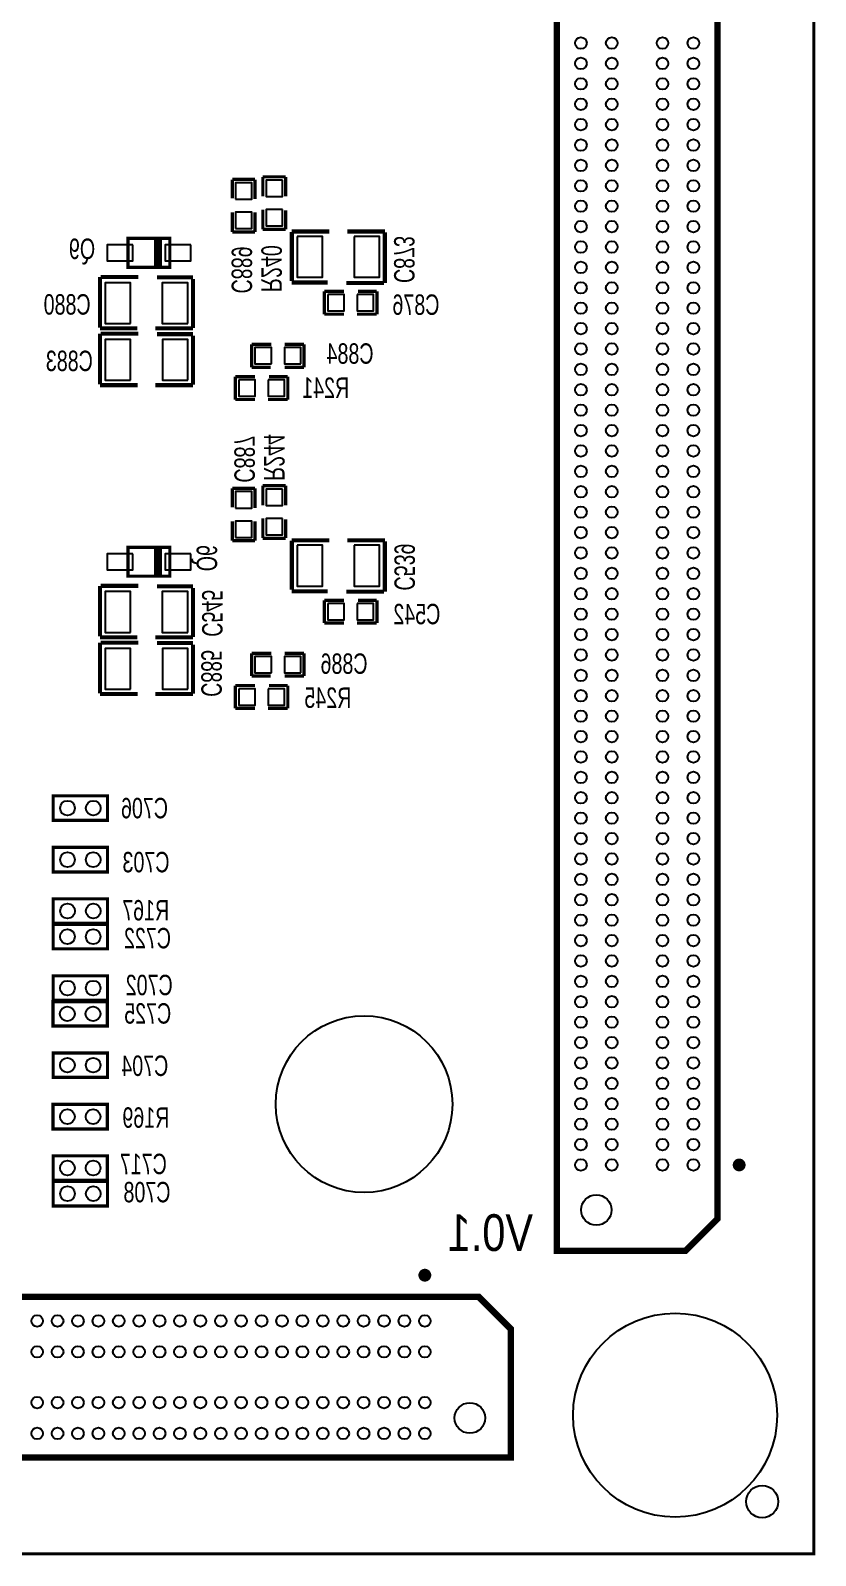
# Model space of a CAD drawing. Extents: x -3 to 103, y -3 to 103.
# Drawn here: x 78.62 to 103.05, y -3.05 to 44.42 of the extents above; entities that cross this region are included whole.
import ezdxf

# ---------------------------------------------------------------- set-up
doc = ezdxf.new("R2010")
doc.units = 0
for name, color, linetype in [('BG_OUTLINE', 254, 'CONTINUOUS'), ('BG_SILKSCREEN_BOTTOM', 85, 'CONTINUOUS'), ('PG_SILKSCREEN_BOTTOM', 92, 'CONTINUOUS'), ('PIN_BOTTOM', 140, 'CONTINUOUS'), ('RD_SILKSCREEN_BOTTOM', 142, 'CONTINUOUS')]:
    doc.layers.add(name, color=color, linetype=linetype)

msp = doc.modelspace()

# ---------------------------------------------------------------- linework, layer by layer
at = {"layer": 'BG_OUTLINE', "const_width": 0.09906}
msp.add_lwpolyline([(-2.999994, 102.999794), (102.999794, 102.999794), (102.999794, -2.999994), (-2.999994, -2.999994), (-2.999994, 102.999794)], dxfattribs=at)
at = {"layer": 'PG_SILKSCREEN_BOTTOM'}
for points, const_width in [([(94.998794, 49.250854), (94.998794, 6.431026), (98.99904, 6.431026), (99.999038, 7.431024), (99.999038, 48.250856), (98.99904, 49.250854), (94.998794, 49.250854)], 0.199898), ([(85.848698, 39.866824), (86.559898, 39.866824)], 0.1016), ([(85.848698, 39.866824), (85.848698, 39.257224)], 0.1016), ([(86.559898, 39.866824), (86.559898, 39.257224)], 0.1016), ([(85.608668, 39.787068), (84.897468, 39.787068)], 0.1016), ([(84.897468, 39.78275), (84.897468, 39.19855)], 0.1016), ([(85.608668, 39.17315), (85.608668, 39.78275)], 0.1016), ([(84.897468, 38.152832), (84.897468, 38.762432)], 0.1016), ([(85.608668, 38.152832), (85.608668, 38.762432)], 0.1016), ([(85.848698, 38.846506), (85.848698, 38.236906)], 0.1016), ([(86.559898, 38.236906), (86.559898, 38.821106)], 0.1016), ([(81.656428, 37.950902), (81.656428, 37.050726), (82.9564, 37.050726), (82.9564, 37.950902), (81.656428, 37.950902)], 0.100076), ([(82.509614, 37.932614), (82.509614, 37.069014)], 0.100076), ([(82.585814, 37.932614), (82.585814, 37.069014)], 0.100076), ([(82.662014, 37.932614), (82.662014, 37.069014)], 0.100076), ([(85.608668, 38.152832), (84.897468, 38.152832)], 0.1016), ([(85.848698, 38.232588), (86.559898, 38.232588)], 0.1016), ([(86.750906, 38.165278), (87.919306, 38.165278)], 0.127), ([(86.750906, 36.628578), (86.750906, 38.152578)], 0.127), ([(89.646506, 38.165278), (88.478106, 38.165278)], 0.127), ([(89.646506, 36.565078), (89.646506, 38.139878)], 0.127), ([(80.779874, 36.750244), (80.779874, 35.175444)], 0.127), ([(81.973674, 36.750244), (80.805274, 36.750244)], 0.127), ([(82.557874, 36.737544), (83.675474, 36.737544)], 0.127), ([(83.675474, 36.686744), (83.675474, 35.162744)], 0.127), ([(87.868506, 36.577778), (86.750906, 36.577778)], 0.127), ([(88.452706, 36.565078), (89.621106, 36.565078)], 0.127), ([(87.76462, 36.302696), (88.37422, 36.302696)], 0.1016), ([(87.76462, 35.591496), (87.76462, 36.302696)], 0.1016), ([(89.394538, 36.302696), (88.810338, 36.302696)], 0.1016), ([(89.398856, 35.591496), (89.398856, 36.302696)], 0.1016), ([(87.76462, 35.591496), (88.37422, 35.591496)], 0.1016), ([(88.784938, 35.591496), (89.394538, 35.591496)], 0.1016), ([(80.779874, 35.150044), (81.948274, 35.150044)], 0.127), ([(83.675474, 35.150044), (82.507074, 35.150044)], 0.127), ([(80.781144, 34.982404), (80.781144, 33.407604)], 0.127), ([(81.974944, 34.982404), (80.806544, 34.982404)], 0.127), ([(82.559144, 34.969704), (83.676744, 34.969704)], 0.127), ([(83.676744, 34.918904), (83.676744, 33.394904)], 0.127), ([(85.50021, 34.652712), (85.50021, 33.941512)], 0.1016), ([(86.114128, 34.652712), (85.504528, 34.652712)], 0.1016), ([(87.134446, 34.652712), (86.524846, 34.652712)], 0.1016), ([(87.134446, 34.652712), (87.134446, 33.941512)], 0.1016), ([(85.504528, 33.941512), (86.088728, 33.941512)], 0.1016), ([(87.134446, 33.941512), (86.524846, 33.941512)], 0.1016), ([(80.781144, 33.382204), (81.949544, 33.382204)], 0.127), ([(83.676744, 33.382204), (82.508344, 33.382204)], 0.127), ([(84.994242, 33.64738), (85.603842, 33.64738)], 0.1016), ([(84.994242, 32.93618), (84.994242, 33.64738)], 0.1016), ([(86.62416, 33.64738), (86.03996, 33.64738)], 0.1016), ([(86.628478, 32.93618), (86.628478, 33.64738)], 0.1016), ([(84.994242, 32.93618), (85.603842, 32.93618)], 0.1016), ([(86.01456, 32.93618), (86.62416, 32.93618)], 0.1016), ([(85.608668, 30.172406), (84.897468, 30.172406)], 0.1016), ([(84.897468, 30.168088), (84.897468, 29.583888)], 0.1016), ([(85.608668, 29.558488), (85.608668, 30.168088)], 0.1016), ([(85.848698, 30.252162), (86.559898, 30.252162)], 0.1016), ([(85.848698, 30.252162), (85.848698, 29.642562)], 0.1016), ([(86.559898, 30.252162), (86.559898, 29.642562)], 0.1016), ([(84.897468, 28.53817), (84.897468, 29.14777)], 0.1016), ([(85.608668, 28.53817), (85.608668, 29.14777)], 0.1016), ([(85.848698, 29.231844), (85.848698, 28.622244)], 0.1016), ([(86.559898, 28.622244), (86.559898, 29.206444)], 0.1016), ([(85.608668, 28.53817), (84.897468, 28.53817)], 0.1016), ([(85.848698, 28.617926), (86.559898, 28.617926)], 0.1016), ([(86.750906, 28.550616), (87.919306, 28.550616)], 0.127), ([(86.750906, 27.013916), (86.750906, 28.537916)], 0.127), ([(89.646506, 28.550616), (88.478106, 28.550616)], 0.127), ([(89.646506, 26.950416), (89.646506, 28.525216)], 0.127), ([(81.656428, 28.33624), (81.656428, 27.436064), (82.9564, 27.436064), (82.9564, 28.33624), (81.656428, 28.33624)], 0.100076), ([(82.509614, 28.317952), (82.509614, 27.454352)], 0.100076), ([(82.585814, 28.317952), (82.585814, 27.454352)], 0.100076), ([(82.662014, 28.317952), (82.662014, 27.454352)], 0.100076), ([(80.779874, 27.135582), (80.779874, 25.560782)], 0.127), ([(81.973674, 27.135582), (80.805274, 27.135582)], 0.127), ([(82.557874, 27.122882), (83.675474, 27.122882)], 0.127), ([(83.675474, 27.072082), (83.675474, 25.548082)], 0.127), ([(87.868506, 26.963116), (86.750906, 26.963116)], 0.127), ([(87.76462, 26.688034), (88.37422, 26.688034)], 0.1016), ([(87.76462, 25.976834), (87.76462, 26.688034)], 0.1016), ([(88.452706, 26.950416), (89.621106, 26.950416)], 0.127), ([(89.394538, 26.688034), (88.810338, 26.688034)], 0.1016), ([(89.398856, 25.976834), (89.398856, 26.688034)], 0.1016), ([(87.76462, 25.976834), (88.37422, 25.976834)], 0.1016), ([(88.784938, 25.976834), (89.394538, 25.976834)], 0.1016), ([(80.779874, 25.535382), (81.948274, 25.535382)], 0.127), ([(80.781144, 25.367742), (80.781144, 23.792942)], 0.127), ([(81.974944, 25.367742), (80.806544, 25.367742)], 0.127), ([(83.675474, 25.535382), (82.507074, 25.535382)], 0.127), ([(82.559144, 25.355042), (83.676744, 25.355042)], 0.127), ([(83.676744, 25.304242), (83.676744, 23.780242)], 0.127), ([(85.50021, 25.03805), (85.50021, 24.32685)], 0.1016), ([(86.114128, 25.03805), (85.504528, 25.03805)], 0.1016), ([(87.134446, 25.03805), (86.524846, 25.03805)], 0.1016), ([(87.134446, 25.03805), (87.134446, 24.32685)], 0.1016), ([(85.504528, 24.32685), (86.088728, 24.32685)], 0.1016), ([(87.134446, 24.32685), (86.524846, 24.32685)], 0.1016), ([(80.781144, 23.767542), (81.949544, 23.767542)], 0.127), ([(83.676744, 23.767542), (82.508344, 23.767542)], 0.127), ([(84.994242, 24.032718), (85.603842, 24.032718)], 0.1016), ([(84.994242, 23.321518), (84.994242, 24.032718)], 0.1016), ([(86.62416, 24.032718), (86.03996, 24.032718)], 0.1016), ([(86.628478, 23.321518), (86.628478, 24.032718)], 0.1016), ([(84.994242, 23.321518), (85.603842, 23.321518)], 0.1016), ([(86.01456, 23.321518), (86.62416, 23.321518)], 0.1016), ([(79.325978, 19.83486), (79.325978, 20.59686), (81.016602, 20.59686), (81.016602, 19.83486), (79.325978, 19.83486)], 0.100076), ([(79.325216, 18.230342), (79.325216, 18.992342), (81.01584, 18.992342), (81.01584, 18.230342), (79.325216, 18.230342)], 0.100076), ([(79.326232, 16.631666), (79.326232, 17.393666), (81.016856, 17.393666), (81.016856, 16.631666), (79.326232, 16.631666)], 0.100076), ([(79.323692, 15.834868), (79.323692, 16.596868), (81.014316, 16.596868), (81.014316, 15.834868), (79.323692, 15.834868)], 0.100076), ([(79.323946, 14.232128), (79.323946, 14.994128), (81.01457, 14.994128), (81.01457, 14.232128), (79.323946, 14.232128)], 0.100076), ([(79.31912, 13.431774), (79.31912, 14.193774), (81.009744, 14.193774), (81.009744, 13.431774), (79.31912, 13.431774)], 0.100076), ([(79.323438, 11.833352), (79.323438, 12.595352), (81.014062, 12.595352), (81.014062, 11.833352), (79.323438, 11.833352)], 0.100076), ([(79.321914, 10.22985), (79.321914, 10.99185), (81.012538, 10.99185), (81.012538, 10.22985), (79.321914, 10.22985)], 0.100076), ([(79.322676, 8.631428), (79.322676, 9.393428), (81.0133, 9.393428), (81.0133, 8.631428), (79.322676, 8.631428)], 0.100076), ([(79.325724, 7.832852), (79.325724, 8.594852), (81.016348, 8.594852), (81.016348, 7.832852), (79.325724, 7.832852)], 0.100076), ([(50.748946, 0.000762), (93.568774, 0.000762), (93.568774, 4.001008), (92.568776, 5.001006), (51.748944, 5.001006), (50.748946, 4.001008), (50.748946, 0.000762)], 0.199898)]:
    msp.add_lwpolyline(points, dxfattribs=dict(at, const_width=const_width))
at = {"layer": 'PG_SILKSCREEN_BOTTOM', "const_width": 0.199898}
for points in [[(100.773992, 9.10844, 1), (100.57384, 9.10844, 1), (100.773992, 9.10844)], [(90.991436, 5.675884, 1), (90.791284, 5.675884, 1), (90.991436, 5.675884)]]:
    msp.add_lwpolyline(points, format="xyb", dxfattribs=at)
at = {"layer": 'PIN_BOTTOM'}
for points in [[(84.997798, 39.17188), (85.508338, 39.17188), (85.508338, 39.68242), (84.997798, 39.68242)], [(86.459568, 39.762176), (85.949028, 39.762176), (85.949028, 39.251636), (86.459568, 39.251636)], [(84.997798, 38.25748), (85.508338, 38.25748), (85.508338, 38.76802), (84.997798, 38.76802)], [(86.459568, 38.847776), (85.949028, 38.847776), (85.949028, 38.337236), (86.459568, 38.337236)], [(86.914736, 38.012878), (86.914736, 36.742878), (87.704676, 36.742878), (87.704676, 38.012878)], [(88.692736, 38.012878), (88.692736, 36.742878), (89.482676, 36.742878), (89.482676, 38.012878)], [(81.806542, 37.751004), (81.006442, 37.751004), (81.006442, 37.250624), (81.806542, 37.250624)], [(83.606386, 37.751004), (82.806286, 37.751004), (82.806286, 37.250624), (83.606386, 37.250624)], [(81.733644, 35.302444), (81.733644, 36.572444), (80.943704, 36.572444), (80.943704, 35.302444)], [(83.511644, 35.302444), (83.511644, 36.572444), (82.721704, 36.572444), (82.721704, 35.302444)], [(87.869268, 36.202366), (87.869268, 35.691826), (88.379808, 35.691826), (88.379808, 36.202366)], [(88.783668, 36.202366), (88.783668, 35.691826), (89.294208, 35.691826), (89.294208, 36.202366)], [(81.734914, 33.534604), (81.734914, 34.804604), (80.944974, 34.804604), (80.944974, 33.534604)], [(83.512914, 33.534604), (83.512914, 34.804604), (82.722974, 34.804604), (82.722974, 33.534604)], [(86.115398, 34.041842), (86.115398, 34.552382), (85.604858, 34.552382), (85.604858, 34.041842)], [(87.029798, 34.041842), (87.029798, 34.552382), (86.519258, 34.552382), (86.519258, 34.041842)], [(85.09889, 33.54705), (85.09889, 33.03651), (85.60943, 33.03651), (85.60943, 33.54705)], [(86.01329, 33.54705), (86.01329, 33.03651), (86.52383, 33.03651), (86.52383, 33.54705)], [(84.997798, 29.557218), (85.508338, 29.557218), (85.508338, 30.067758), (84.997798, 30.067758)], [(86.459568, 30.147514), (85.949028, 30.147514), (85.949028, 29.636974), (86.459568, 29.636974)], [(84.997798, 28.642818), (85.508338, 28.642818), (85.508338, 29.153358), (84.997798, 29.153358)], [(86.459568, 29.233114), (85.949028, 29.233114), (85.949028, 28.722574), (86.459568, 28.722574)], [(81.806542, 28.136342), (81.006442, 28.136342), (81.006442, 27.635962), (81.806542, 27.635962)], [(83.606386, 28.136342), (82.806286, 28.136342), (82.806286, 27.635962), (83.606386, 27.635962)], [(86.914736, 28.398216), (86.914736, 27.128216), (87.704676, 27.128216), (87.704676, 28.398216)], [(88.692736, 28.398216), (88.692736, 27.128216), (89.482676, 27.128216), (89.482676, 28.398216)], [(81.733644, 25.687782), (81.733644, 26.957782), (80.943704, 26.957782), (80.943704, 25.687782)], [(83.511644, 25.687782), (83.511644, 26.957782), (82.721704, 26.957782), (82.721704, 25.687782)], [(87.869268, 26.587704), (87.869268, 26.077164), (88.379808, 26.077164), (88.379808, 26.587704)], [(88.783668, 26.587704), (88.783668, 26.077164), (89.294208, 26.077164), (89.294208, 26.587704)], [(81.734914, 23.919942), (81.734914, 25.189942), (80.944974, 25.189942), (80.944974, 23.919942)], [(83.512914, 23.919942), (83.512914, 25.189942), (82.722974, 25.189942), (82.722974, 23.919942)], [(86.115398, 24.42718), (86.115398, 24.93772), (85.604858, 24.93772), (85.604858, 24.42718)], [(87.029798, 24.42718), (87.029798, 24.93772), (86.519258, 24.93772), (86.519258, 24.42718)], [(85.09889, 23.932388), (85.09889, 23.421848), (85.60943, 23.421848), (85.60943, 23.932388)], [(86.01329, 23.932388), (86.01329, 23.421848), (86.52383, 23.421848), (86.52383, 23.932388)]]:
    msp.add_lwpolyline(points, close=True, dxfattribs=at)
for centre, radius in [((95.748856, 44.03344), 0.18034), ((96.708976, 44.03344), 0.18034), ((98.288856, 44.03344), 0.18034), ((99.248976, 44.03344), 0.18034), ((95.748856, 43.39844), 0.18034), ((96.708976, 43.39844), 0.18034), ((98.288856, 43.39844), 0.18034), ((99.248976, 43.39844), 0.18034), ((95.748856, 42.76344), 0.18034), ((96.708976, 42.76344), 0.18034), ((98.288856, 42.76344), 0.18034), ((99.248976, 42.76344), 0.18034), ((95.748856, 42.12844), 0.18034), ((96.708976, 42.12844), 0.18034), ((98.288856, 42.12844), 0.18034), ((99.248976, 42.12844), 0.18034), ((95.748856, 41.49344), 0.18034), ((96.708976, 41.49344), 0.18034), ((98.288856, 41.49344), 0.18034), ((99.248976, 41.49344), 0.18034), ((95.748856, 40.85844), 0.18034), ((96.708976, 40.85844), 0.18034), ((98.288856, 40.85844), 0.18034), ((99.248976, 40.85844), 0.18034), ((95.748856, 40.22344), 0.18034), ((96.708976, 40.22344), 0.18034), ((98.288856, 40.22344), 0.18034), ((99.248976, 40.22344), 0.18034), ((95.748856, 39.58844), 0.18034), ((96.708976, 39.58844), 0.18034), ((98.288856, 39.58844), 0.18034), ((99.248976, 39.58844), 0.18034), ((95.748856, 38.95344), 0.18034), ((96.708976, 38.95344), 0.18034), ((98.288856, 38.95344), 0.18034), ((99.248976, 38.95344), 0.18034), ((95.748856, 38.31844), 0.18034), ((96.708976, 38.31844), 0.18034), ((98.288856, 38.31844), 0.18034), ((99.248976, 38.31844), 0.18034), ((95.748856, 37.68344), 0.18034), ((96.708976, 37.68344), 0.18034), ((98.288856, 37.68344), 0.18034), ((99.248976, 37.68344), 0.18034), ((95.748856, 37.04844), 0.18034), ((96.708976, 37.04844), 0.18034), ((98.288856, 37.04844), 0.18034), ((99.248976, 37.04844), 0.18034), ((95.748856, 36.41344), 0.18034), ((96.708976, 36.41344), 0.18034), ((98.288856, 36.41344), 0.18034), ((99.248976, 36.41344), 0.18034), ((95.748856, 35.77844), 0.18034), ((96.708976, 35.77844), 0.18034), ((98.288856, 35.77844), 0.18034), ((99.248976, 35.77844), 0.18034), ((95.748856, 35.14344), 0.18034), ((96.708976, 35.14344), 0.18034), ((98.288856, 35.14344), 0.18034), ((99.248976, 35.14344), 0.18034), ((95.748856, 34.50844), 0.18034), ((96.708976, 34.50844), 0.18034), ((98.288856, 34.50844), 0.18034), ((99.248976, 34.50844), 0.18034), ((95.748856, 33.87344), 0.18034), ((96.708976, 33.87344), 0.18034), ((98.288856, 33.87344), 0.18034), ((99.248976, 33.87344), 0.18034), ((95.748856, 33.23844), 0.18034), ((96.708976, 33.23844), 0.18034), ((98.288856, 33.23844), 0.18034), ((99.248976, 33.23844), 0.18034), ((95.748856, 32.60344), 0.18034), ((96.708976, 32.60344), 0.18034), ((98.288856, 32.60344), 0.18034), ((99.248976, 32.60344), 0.18034), ((95.748856, 31.96844), 0.18034), ((96.708976, 31.96844), 0.18034), ((98.288856, 31.96844), 0.18034), ((99.248976, 31.96844), 0.18034), ((95.748856, 31.33344), 0.18034), ((96.708976, 31.33344), 0.18034), ((98.288856, 31.33344), 0.18034), ((99.248976, 31.33344), 0.18034), ((95.748856, 30.69844), 0.18034), ((96.708976, 30.69844), 0.18034), ((98.288856, 30.69844), 0.18034), ((99.248976, 30.69844), 0.18034), ((95.748856, 30.06344), 0.18034), ((96.708976, 30.06344), 0.18034), ((98.288856, 30.06344), 0.18034), ((99.248976, 30.06344), 0.18034), ((95.748856, 29.42844), 0.18034), ((96.708976, 29.42844), 0.18034), ((98.288856, 29.42844), 0.18034), ((99.248976, 29.42844), 0.18034), ((95.748856, 28.79344), 0.18034), ((96.708976, 28.79344), 0.18034), ((98.288856, 28.79344), 0.18034), ((99.248976, 28.79344), 0.18034), ((95.748856, 28.15844), 0.18034), ((96.708976, 28.15844), 0.18034), ((98.288856, 28.15844), 0.18034), ((99.248976, 28.15844), 0.18034), ((95.748856, 27.52344), 0.18034), ((96.708976, 27.52344), 0.18034), ((98.288856, 27.52344), 0.18034), ((99.248976, 27.52344), 0.18034), ((95.748856, 26.88844), 0.18034), ((96.708976, 26.88844), 0.18034), ((98.288856, 26.88844), 0.18034), ((99.248976, 26.88844), 0.18034), ((95.748856, 26.25344), 0.18034), ((96.708976, 26.25344), 0.18034), ((98.288856, 26.25344), 0.18034), ((99.248976, 26.25344), 0.18034), ((95.748856, 25.61844), 0.18034), ((96.708976, 25.61844), 0.18034), ((98.288856, 25.61844), 0.18034), ((99.248976, 25.61844), 0.18034), ((95.748856, 24.98344), 0.18034), ((96.708976, 24.98344), 0.18034), ((98.288856, 24.98344), 0.18034), ((99.248976, 24.98344), 0.18034), ((95.748856, 24.34844), 0.18034), ((96.708976, 24.34844), 0.18034), ((98.288856, 24.34844), 0.18034), ((99.248976, 24.34844), 0.18034), ((95.748856, 23.71344), 0.18034), ((96.708976, 23.71344), 0.18034), ((98.288856, 23.71344), 0.18034), ((99.248976, 23.71344), 0.18034), ((95.748856, 23.07844), 0.18034), ((96.708976, 23.07844), 0.18034), ((98.288856, 23.07844), 0.18034), ((99.248976, 23.07844), 0.18034), ((95.748856, 22.44344), 0.18034), ((96.708976, 22.44344), 0.18034), ((98.288856, 22.44344), 0.18034), ((99.248976, 22.44344), 0.18034), ((95.748856, 21.80844), 0.18034), ((96.708976, 21.80844), 0.18034), ((98.288856, 21.80844), 0.18034), ((99.248976, 21.80844), 0.18034), ((95.748856, 21.17344), 0.18034), ((96.708976, 21.17344), 0.18034), ((98.288856, 21.17344), 0.18034), ((99.248976, 21.17344), 0.18034), ((79.77124, 20.21586), 0.22987), ((80.57134, 20.21586), 0.22987), ((95.748856, 20.53844), 0.18034), ((96.708976, 20.53844), 0.18034), ((98.288856, 20.53844), 0.18034), ((99.248976, 20.53844), 0.18034), ((95.748856, 19.90344), 0.18034), ((96.708976, 19.90344), 0.18034), ((98.288856, 19.90344), 0.18034), ((99.248976, 19.90344), 0.18034), ((95.748856, 19.26844), 0.18034), ((96.708976, 19.26844), 0.18034), ((98.288856, 19.26844), 0.18034), ((99.248976, 19.26844), 0.18034), ((79.770478, 18.611342), 0.22987), ((80.570578, 18.611342), 0.22987), ((95.748856, 18.63344), 0.18034), ((96.708976, 18.63344), 0.18034), ((98.288856, 18.63344), 0.18034), ((99.248976, 18.63344), 0.18034), ((95.748856, 17.99844), 0.18034), ((96.708976, 17.99844), 0.18034), ((98.288856, 17.99844), 0.18034), ((99.248976, 17.99844), 0.18034), ((79.771494, 17.012666), 0.22987), ((80.571594, 17.012666), 0.22987), ((95.748856, 17.36344), 0.18034), ((96.708976, 17.36344), 0.18034), ((98.288856, 17.36344), 0.18034), ((99.248976, 17.36344), 0.18034), ((95.748856, 16.72844), 0.18034), ((96.708976, 16.72844), 0.18034), ((98.288856, 16.72844), 0.18034), ((99.248976, 16.72844), 0.18034), ((79.768954, 16.215868), 0.22987), ((80.569054, 16.215868), 0.22987), ((95.748856, 16.09344), 0.18034), ((96.708976, 16.09344), 0.18034), ((98.288856, 16.09344), 0.18034), ((99.248976, 16.09344), 0.18034), ((95.748856, 15.45844), 0.18034), ((96.708976, 15.45844), 0.18034), ((98.288856, 15.45844), 0.18034), ((99.248976, 15.45844), 0.18034), ((79.769208, 14.613128), 0.22987), ((80.569308, 14.613128), 0.22987), ((95.748856, 14.82344), 0.18034), ((96.708976, 14.82344), 0.18034), ((98.288856, 14.82344), 0.18034), ((99.248976, 14.82344), 0.18034), ((95.748856, 14.18844), 0.18034), ((96.708976, 14.18844), 0.18034), ((98.288856, 14.18844), 0.18034), ((99.248976, 14.18844), 0.18034), ((79.764382, 13.812774), 0.22987), ((80.564482, 13.812774), 0.22987), ((89.001346, 11.001248), 2.74955), ((95.748856, 13.55344), 0.18034), ((96.708976, 13.55344), 0.18034), ((98.288856, 13.55344), 0.18034), ((99.248976, 13.55344), 0.18034), ((95.748856, 12.91844), 0.18034), ((96.708976, 12.91844), 0.18034), ((98.288856, 12.91844), 0.18034), ((99.248976, 12.91844), 0.18034), ((79.7687, 12.214352), 0.22987), ((80.5688, 12.214352), 0.22987), ((95.748856, 12.28344), 0.18034), ((96.708976, 12.28344), 0.18034), ((98.288856, 12.28344), 0.18034), ((99.248976, 12.28344), 0.18034), ((95.748856, 11.64844), 0.18034), ((96.708976, 11.64844), 0.18034), ((98.288856, 11.64844), 0.18034), ((99.248976, 11.64844), 0.18034), ((95.748856, 11.01344), 0.18034), ((96.708976, 11.01344), 0.18034), ((98.288856, 11.01344), 0.18034), ((99.248976, 11.01344), 0.18034), ((79.767176, 10.61085), 0.22987), ((80.567276, 10.61085), 0.22987), ((95.748856, 10.37844), 0.18034), ((96.708976, 10.37844), 0.18034), ((98.288856, 10.37844), 0.18034), ((99.248976, 10.37844), 0.18034), ((95.748856, 9.74344), 0.18034), ((96.708976, 9.74344), 0.18034), ((98.288856, 9.74344), 0.18034), ((99.248976, 9.74344), 0.18034), ((79.767938, 9.012428), 0.22987), ((80.568038, 9.012428), 0.22987), ((95.748856, 9.10844), 0.18034), ((96.708976, 9.10844), 0.18034), ((98.288856, 9.10844), 0.18034), ((99.248976, 9.10844), 0.18034), ((79.770986, 8.213852), 0.22987), ((80.571086, 8.213852), 0.22987), ((96.228916, 7.705852), 0.47498), ((78.82636, 4.250944), 0.18034), ((79.46136, 4.250944), 0.18034), ((80.09636, 4.250944), 0.18034), ((80.73136, 4.250944), 0.18034), ((81.36636, 4.250944), 0.18034), ((82.00136, 4.250944), 0.18034), ((82.63636, 4.250944), 0.18034), ((83.27136, 4.250944), 0.18034), ((83.90636, 4.250944), 0.18034), ((84.54136, 4.250944), 0.18034), ((85.17636, 4.250944), 0.18034), ((85.81136, 4.250944), 0.18034), ((86.44636, 4.250944), 0.18034), ((87.08136, 4.250944), 0.18034), ((87.71636, 4.250944), 0.18034), ((88.35136, 4.250944), 0.18034), ((88.98636, 4.250944), 0.18034), ((89.62136, 4.250944), 0.18034), ((90.25636, 4.250944), 0.18034), ((90.89136, 4.250944), 0.18034), ((98.681794, 1.318006), 3.175), ((78.82636, 3.290824), 0.18034), ((79.46136, 3.290824), 0.18034), ((80.09636, 3.290824), 0.18034), ((80.73136, 3.290824), 0.18034), ((81.36636, 3.290824), 0.18034), ((82.00136, 3.290824), 0.18034), ((82.63636, 3.290824), 0.18034), ((83.27136, 3.290824), 0.18034), ((83.90636, 3.290824), 0.18034), ((84.54136, 3.290824), 0.18034), ((85.17636, 3.290824), 0.18034), ((85.81136, 3.290824), 0.18034), ((86.44636, 3.290824), 0.18034), ((87.08136, 3.290824), 0.18034), ((87.71636, 3.290824), 0.18034), ((88.35136, 3.290824), 0.18034), ((88.98636, 3.290824), 0.18034), ((89.62136, 3.290824), 0.18034), ((90.25636, 3.290824), 0.18034), ((90.89136, 3.290824), 0.18034), ((78.82636, 1.710944), 0.18034), ((79.46136, 1.710944), 0.18034), ((80.09636, 1.710944), 0.18034), ((80.73136, 1.710944), 0.18034), ((81.36636, 1.710944), 0.18034), ((82.00136, 1.710944), 0.18034), ((82.63636, 1.710944), 0.18034), ((83.27136, 1.710944), 0.18034), ((83.90636, 1.710944), 0.18034), ((84.54136, 1.710944), 0.18034), ((85.17636, 1.710944), 0.18034), ((85.81136, 1.710944), 0.18034), ((86.44636, 1.710944), 0.18034), ((87.08136, 1.710944), 0.18034), ((87.71636, 1.710944), 0.18034), ((88.35136, 1.710944), 0.18034), ((88.98636, 1.710944), 0.18034), ((89.62136, 1.710944), 0.18034), ((90.25636, 1.710944), 0.18034), ((90.89136, 1.710944), 0.18034), ((92.293948, 1.230884), 0.47498), ((78.82636, 0.750824), 0.18034), ((79.46136, 0.750824), 0.18034), ((80.09636, 0.750824), 0.18034), ((80.73136, 0.750824), 0.18034), ((81.36636, 0.750824), 0.18034), ((82.00136, 0.750824), 0.18034), ((82.63636, 0.750824), 0.18034), ((83.27136, 0.750824), 0.18034), ((83.90636, 0.750824), 0.18034), ((84.54136, 0.750824), 0.18034), ((85.17636, 0.750824), 0.18034), ((85.81136, 0.750824), 0.18034), ((86.44636, 0.750824), 0.18034), ((87.08136, 0.750824), 0.18034), ((87.71636, 0.750824), 0.18034), ((88.35136, 0.750824), 0.18034), ((88.98636, 0.750824), 0.18034), ((89.62136, 0.750824), 0.18034), ((90.25636, 0.750824), 0.18034), ((90.89136, 0.750824), 0.18034), ((101.391212, -1.373378), 0.50038)]:
    msp.add_circle(centre, radius, dxfattribs=at)

# ---------------------------------------------------------------- texts
at = {"layer": 'BG_SILKSCREEN_BOTTOM', "text_generation_flag": 2, "width": 0.844444}
msp.add_text('V0.1', height=1.143, dxfattribs=at).set_placement((94.2594, 6.430772))
at = {"layer": 'RD_SILKSCREEN_BOTTOM', "text_generation_flag": 2, "width": 0.72}
for s, p in [('C873', (89.934542, 36.5633)), ('C889', (84.878164, 36.237164)), ('R240', (85.803994, 36.277042)), ('R244', (85.890354, 30.401768)), ('C887', (84.96427, 30.348936)), ('Q6', (83.790028, 27.589226)), ('C539', (89.945464, 26.988262)), ('C545', (83.9597, 25.54986)), ('C885', (83.93557, 23.679912))]:
    msp.add_text(s, height=0.635, rotation=270, dxfattribs=at).set_placement(p)
for s, p in [('Q9', (80.630522, 37.309044)), ('C880', (80.490314, 35.579304)), ('C876', (91.34602, 35.57143)), ('C884', (89.295224, 34.049208)), ('C883', (80.55864, 33.821116)), ('R241', (88.537542, 32.986726)), ('C542', (91.374976, 25.940004)), ('C886', (89.108534, 24.396192)), ('R245', (88.605614, 23.33625)), ('C706', (82.898234, 19.898868)), ('C703', (82.945224, 18.217896)), ('R167', (82.936588, 16.72082)), ('C722', (82.991452, 15.851378)), ('C702', (83.044538, 14.392148)), ('C725', (82.998818, 13.507974)), ('C704', (82.907378, 11.878564)), ('R169', (82.941668, 10.266172)), ('C717', (82.861404, 8.821166)), ('C708', (82.974688, 7.94512))]:
    msp.add_text(s, height=0.635, dxfattribs=at).set_placement(p)

doc.saveas('drawing.dxf')
